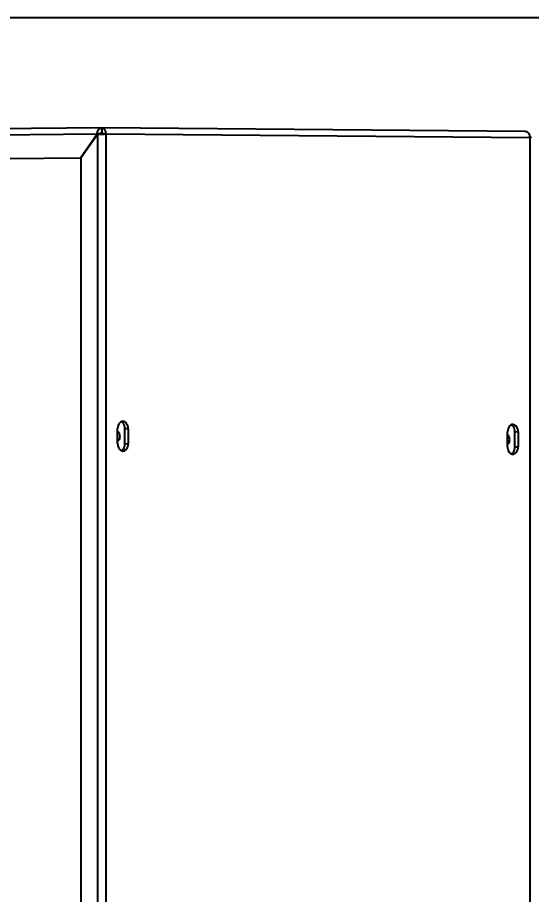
# Model space of a CAD drawing. Header units: millimetres. Extents: x 0 to 10500, y 0 to 7425.
# Drawn here: x 6802.7 to 6975.1, y 5793.3 to 6087.8 of the extents above; entities that cross this region are included whole.
import ezdxf

# ---------------------------------------------------------------- set-up
doc = ezdxf.new("R2010")
doc.units = ezdxf.units.MM
doc.header["$LTSCALE"] = 577.5
doc.layers.get('0').update_dxf_attribs({"linetype": 'CONTINUOUS'})
doc.styles.add('TEXTSTYLE_2', font='txt', dxfattribs={"width": 0.8})
doc.dimstyles.new('DIMSTYLE_1', dxfattribs={"dimtxt": 75, "dimasz": 3.5, "dimexe": 1.5, "dimexo": 1.5, "dimgap": 18.75, "dimtad": 1, "dimdec": 1, "dimtxsty": 'TEXTSTYLE_2', "dimblk": '_FILLED', "dimblk1": '_FILLED', "dimblk2": '_FILLED', "dimcen": 0.09, "dimadec": 1, "dimazin": 2, "dimtp": 0.1, "dimtm": 0.1, "dimtfac": 1, "dimtdec": 1, "dimtofl": 0, "dimtmove": 0, "dimatfit": 3, "dimldrblk": '_FILLED', "dimfxl": 1, "dimtolj": 1, "dimarcsym": 0})

# ---------------------------------------------------------------- blocks, each defined once
blk = doc.blocks.new('_FILLED')
at = {"color": 0, "linetype": 'ByBlock'}
blk.add_solid([(0, 0), (-1, 0.214), (-1, -0.214)], dxfattribs=at)
blk = doc.blocks.new('*D2')
at = {"color": 2, "linetype": 'Continuous', "transparency": 16777216}
for p, q in [((6517.06, 6087.82), (7463.5, 6087.82)), ((7463.5, 6087.82), (7483.75, 6087.82)), ((7482.25, 6087.82), (7482.25, 5216)), ((7482.25, 4344.17), (7482.25, 5216)), ((7017.54, 4344.17), (7463.5, 4344.17)), ((7463.5, 4344.17), (7483.75, 4344.17))]:
    blk.add_line(p, q, dxfattribs=at)
at = {"color": 2, "linetype": 'Continuous', "transparency": 16777216, "xscale": 3.5, "yscale": 3.5, "zscale": 3.5}
for p, rotation in [((7482.25, 6087.82), 90), ((7482.25, 4344.17), 270)]:
    blk.add_blockref('_FILLED', p, dxfattribs=dict(at, rotation=rotation))
at = {"color": 2, "linetype": 'Continuous', "transparency": 16777216, "insert": (7388.5, 5216), "char_height": 75, "width": 360, "attachment_point": 2, "rotation": 90, "line_spacing_factor": 0.9, "style": 'TEXTSTYLE_2'}
blk.add_mtext('(1743)', dxfattribs=at)

msp = doc.modelspace()

# ---------------------------------------------------------------- linework, layer by layer
at = {"color": 7, "linetype": 'Continuous'}
for p, q in [((6830.95, 6050.75), (6793.11, 6050.43)), ((6830.95, 6050.75), (6830.97, 6050.75)), ((6830.97, 6050.75), (6830.97, 6049.25)), ((6830.99, 6050.75), (6830.97, 6050.75)), ((6973.12, 6049.56), (6830.99, 6050.75)), ((6794.83, 6048.47), (6829.43, 6048.76)), ((6823.78, 6040.71), (6829.43, 6048.76)), ((6829.56, 6048.58), (6823.9, 6040.53)), ((6830.49, 6048.75), (6829.43, 6048.76)), ((6829.56, 6048.58), (6829.56, 5647.27)), ((6830.4, 6048.61), (6830.49, 6048.75)), ((6831.03, 6048.64), (6830.96, 6048.64)), ((6830.97, 6049.25), (6830.97, 6049.25)), ((6830.97, 6049.25), (6830.98, 6049.25)), ((6831.33, 6048.75), (6832.39, 6048.76)), ((6832.39, 5647.27), (6832.39, 6048.76)), ((6832.39, 6048.76), (6974.52, 6047.57)), ((6974.52, 6047.57), (6974.52, 5646.09)), ((6799.59, 6040.51), (6823.78, 6040.71)), ((6823.78, 6040.71), (6824.02, 6040.71)), ((6823.9, 6040.53), (6823.9, 5647.22)), ((6836.28, 5944.73), (6836.28, 5949.73)), ((6839.81, 5949.7), (6838.75, 5949.69)), ((6838.75, 5944.69), (6838.75, 5949.69)), ((6839.81, 5949.7), (6839.81, 5944.7)), ((6967.09, 5943.64), (6967.09, 5948.64)), ((6970.63, 5948.61), (6969.57, 5948.6)), ((6969.57, 5943.6), (6969.57, 5948.6)), ((6970.63, 5948.61), (6970.63, 5943.61)), ((6838.75, 5944.69), (6839.81, 5944.7)), ((6969.57, 5943.6), (6970.63, 5943.61))]:
    msp.add_line(p, q, dxfattribs=at)
for centre, radius, start, end in [((6832.05, 6048.76), 2.62, 176.6299, 180.0134), ((6828.99, 6079.08), 30.51, 272.2776, 272.6313), ((6828.76, 6083.95), 35.39, 272.6431, 273.5748), ((6828.65, 6085.9), 37.34, 273.6645, 273.944), ((6828.75, 6084.35), 35.78, 273.9442, 274.1408), ((6829.05, 6080.36), 31.78, 274.1306, 274.8455), ((6971.73, 6047.57), 2.79, 0.0052, 3.0929)]:
    msp.add_arc(centre, radius, start, end, dxfattribs=at)
for points, knots in [([(6829.44, 6048.91), (6829.46, 6049.31), (6829.68, 6050.16), (6830.5, 6050.74), (6830.95, 6050.75)], [0, 0, 0, 0, 0.466187, 1, 1, 1, 1]), ([(6832.39, 6048.76), (6832.39, 6049.01), (6832.31, 6049.84), (6831.58, 6050.74), (6830.99, 6050.75)], [0, 0, 0, 0, 0.30058, 1, 1, 1, 1]), ([(6830.49, 6048.75), (6830.49, 6048.81), (6830.52, 6048.97), (6830.62, 6049.1), (6830.69, 6049.15)], [0, 0, 0, 0, 0.432965, 1, 1, 1, 1]), ([(6830.69, 6049.15), (6830.71, 6049.17), (6830.75, 6049.19), (6830.8, 6049.21), (6830.82, 6049.22)], [0, 0, 0, 0, 0.491551, 1, 1, 1, 1]), ([(6830.82, 6049.22), (6830.84, 6049.23), (6830.89, 6049.24), (6830.94, 6049.25), (6830.97, 6049.25)], [0, 0, 0, 0, 0.497365, 1, 1, 1, 1]), ([(6830.98, 6049.25), (6831.06, 6049.25), (6831.28, 6049.18), (6831.28, 6048.94), (6831.24, 6048.85)], [0, 0, 0, 0, 0.466247, 1, 1, 1, 1]), ([(6831.33, 6048.75), (6831.29, 6048.73), (6831.21, 6048.7), (6831.14, 6048.67), (6831.1, 6048.66)], [0, 0, 0, 0, 0.478641, 1, 1, 1, 1]), ([(6973.12, 6049.56), (6973.55, 6049.56), (6974.14, 6049.07), (6974.36, 6048.51), (6974.41, 6048.34)], [0, 0, 0, 0, 0.706694, 1, 1, 1, 1]), ([(6975.1, 6047.44), (6975.1, 6047.49), (6974.8, 6047.5), (6974.66, 6047.55), (6974.52, 6047.57)], [0, 0, 0, 0, 0.253025, 1, 1, 1, 1]), ([(6837.47, 5952.08), (6837.29, 5952), (6836.56, 5951.43), (6836.28, 5950.44), (6836.28, 5949.73)], [0, 0, 0, 0, 0.220494, 1, 1, 1, 1]), ([(6839.81, 5949.7), (6839.81, 5950.32), (6839.57, 5951.47), (6838.51, 5952.22), (6838.02, 5952.21)], [0, 0, 0, 0, 0.55995, 1, 1, 1, 1]), ([(6968.29, 5950.99), (6968.11, 5950.91), (6967.37, 5950.34), (6967.09, 5949.35), (6967.09, 5948.64)], [0, 0, 0, 0, 0.220494, 1, 1, 1, 1]), ([(6970.63, 5948.61), (6970.63, 5949.23), (6970.39, 5950.38), (6969.33, 5951.13), (6968.84, 5951.12)], [0, 0, 0, 0, 0.55995, 1, 1, 1, 1]), ([(6836.28, 5944.73), (6836.28, 5944.46), (6836.37, 5943.55), (6836.93, 5942.58), (6837.54, 5942.32)], [0, 0, 0, 0, 0.283936, 1, 1, 1, 1]), ([(6836.57, 5945.77), (6836.53, 5945.71), (6836.44, 5945.61), (6836.34, 5945.51), (6836.29, 5945.47)], [0, 0, 0, 0, 0.510919, 1, 1, 1, 1]), ([(6838.07, 5942.21), (6838.54, 5942.22), (6839.58, 5942.96), (6839.81, 5944.09), (6839.81, 5944.7)], [0, 0, 0, 0, 0.440421, 1, 1, 1, 1]), ([(6967.1, 5944.37), (6967.16, 5944.42), (6967.26, 5944.51), (6967.34, 5944.62), (6967.38, 5944.68)], [0, 0, 0, 0, 0.489067, 1, 1, 1, 1]), ([(6967.09, 5943.64), (6967.09, 5943.37), (6967.18, 5942.46), (6967.74, 5941.49), (6968.36, 5941.23)], [0, 0, 0, 0, 0.283936, 1, 1, 1, 1]), ([(6968.88, 5941.12), (6969.36, 5941.13), (6970.4, 5941.87), (6970.63, 5943), (6970.63, 5943.61)], [0, 0, 0, 0, 0.440421, 1, 1, 1, 1])]:
    msp.add_open_spline(points, degree=3, knots=knots, dxfattribs=at)
for points in [[(6830.2, 6048.6), (6829.99, 6048.59), (6829.77, 6048.58), (6829.56, 6048.58)], [(6832.39, 6048.76), (6832.17, 6048.73), (6831.95, 6048.71), (6831.73, 6048.69)], [(6974.41, 6048.34), (6974.47, 6048.14), (6974.5, 6047.93), (6974.51, 6047.72)], [(6838.02, 5952.21), (6837.84, 5952.21), (6837.64, 5952.17), (6837.47, 5952.08)], [(6838.23, 5951.46), (6838.05, 5951.73), (6837.79, 5951.97), (6837.49, 5952.1)], [(6838.75, 5949.69), (6838.75, 5950.31), (6838.59, 5950.96), (6838.23, 5951.46)], [(6968.84, 5951.12), (6968.65, 5951.12), (6968.46, 5951.07), (6968.29, 5950.99)], [(6969.05, 5950.37), (6968.86, 5950.64), (6968.6, 5950.88), (6968.3, 5951.01)], [(6969.57, 5948.6), (6969.57, 5949.21), (6969.4, 5949.87), (6969.05, 5950.37)], [(6836.29, 5948.91), (6836.76, 5948.51), (6836.98, 5947.8), (6836.98, 5947.18)], [(6836.98, 5947.18), (6836.98, 5946.69), (6836.85, 5946.17), (6836.57, 5945.77)], [(6967.8, 5946.09), (6967.8, 5946.71), (6967.58, 5947.42), (6967.1, 5947.82)], [(6838.24, 5942.93), (6838.59, 5943.43), (6838.75, 5944.08), (6838.75, 5944.69)], [(6967.38, 5944.68), (6967.67, 5945.08), (6967.8, 5945.6), (6967.8, 5946.09)], [(6837.54, 5942.32), (6837.7, 5942.25), (6837.89, 5942.21), (6838.07, 5942.21)], [(6837.55, 5942.33), (6837.83, 5942.46), (6838.06, 5942.68), (6838.24, 5942.93)], [(6968.36, 5941.23), (6968.52, 5941.16), (6968.7, 5941.12), (6968.88, 5941.12)], [(6968.37, 5941.24), (6968.64, 5941.37), (6968.88, 5941.59), (6969.05, 5941.84)], [(6969.05, 5941.84), (6969.4, 5942.34), (6969.57, 5942.99), (6969.57, 5943.6)]]:
    msp.add_open_spline(points, degree=3, dxfattribs=at)

# ---------------------------------------------------------------- dimensions: what is measured, and where the dimension line sits
at = {"color": 2, "linetype": 'Continuous'}
dim = msp.add_linear_dim(base=(7482.25, 6087.82), p1=(7016.04, 4344.17), p2=(6515.56, 6087.82), angle=90, text='(1743)', dimstyle='DIMSTYLE_1', dxfattribs=at)
dim.commit()
dim.dimension.update_dxf_attribs({"geometry": '*D2', "text_midpoint": (7482.25, 5216), "dimtype": 160})

doc.saveas('drawing.dxf')
